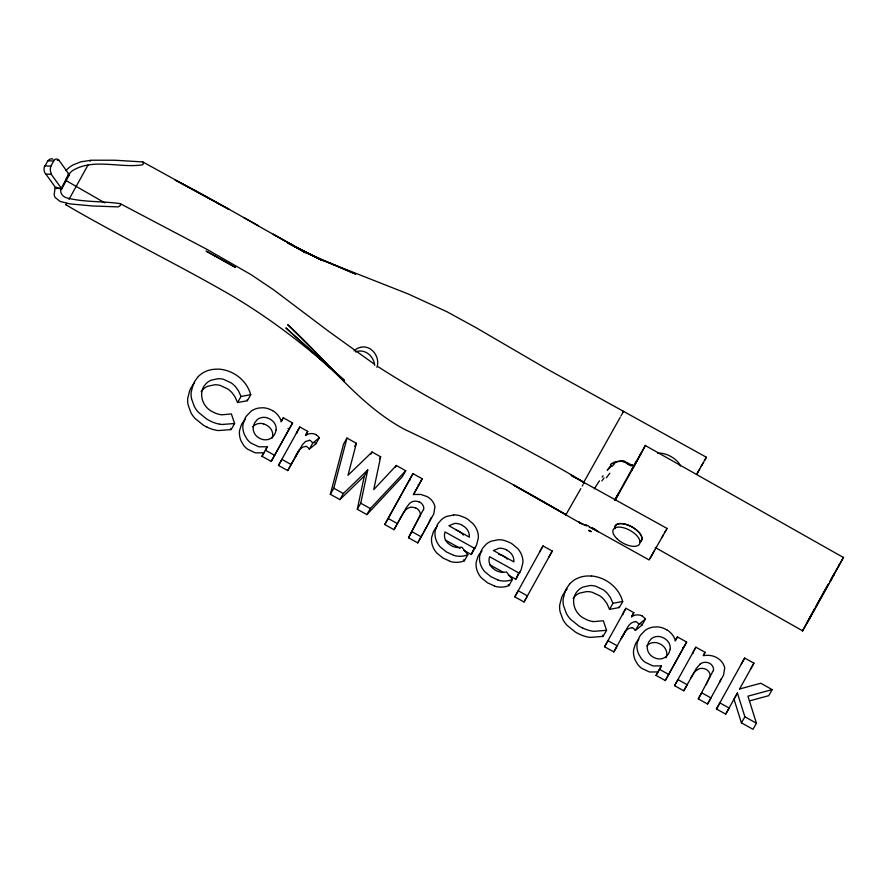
<?xml version="1.0" encoding="UTF-8"?>
<svg xmlns="http://www.w3.org/2000/svg" width="888" height="888" viewBox="0 0 888 888"><rect width="100%" height="100%" fill="white"/><g stroke="black" fill="none" stroke-linecap="round" stroke-linejoin="round"><path stroke-width="1.33" d="M357.298 509.279L364.324 476.012L367.765 469.952L360.739 503.207L357.298 509.279L366.899 514.618L402.286 476.801L405.738 470.729L396.314 465.49L373.726 489.632L380.663 456.787L372.105 452.025L347.974 475.324L356.399 443.301L346.986 438.062L343.534 444.133L330.336 494.294L339.893 499.611L364.324 476.012M709.778 676.689L706.127 684.715M713.231 670.618L698.301 698.889L707.547 704.029L710.988 697.957L701.753 692.818L698.301 698.889M419.946 515.617L408.513 537.762L417.76 542.901L433.755 513.997L434.942 506.87A11.033 9.657 29.6 0 0 434.487 505.083L433.622 503.119A14.141 12.388 29.6 0 0 430.092 498.69L428.305 497.347A17.36 15.207 29.6 0 0 426.973 496.536L420.779 494.438L413.531 494.494L422.222 478.765L412.976 473.626L384.748 524.553L393.995 529.692L406.26 507.758L409.612 503.363A10.7 9.368 29.6 0 1 413.986 501.254A8.136 7.126 29.6 0 1 419.081 501.998M423.387 509.546L408.513 537.762M143.479 163.47L143.012 162.06A4.895 3.008 -35.6 0 0 142.679 161.905L114.952 160.24L92.585 160.217A107.637 66.112 -35.6 0 0 90.598 160.34L81.019 161.794L73.16 164.846A18.926 11.622 -35.6 0 0 69.186 167.488L65.768 170.563M330.336 494.294L333.788 488.222L346.986 438.062M431.257 517.382L428.127 524.142M272.239 438.062L272.705 435.953A11.278 9.868 29.6 0 0 272.383 432.256A11.888 10.412 29.6 0 0 271.806 430.702A10.723 9.391 29.6 0 0 268.842 426.762L267.432 425.707A14.008 12.254 29.6 0 0 265.845 424.786L263.692 423.909M474.236 547.952L471.273 554.501L463.858 550.371M518.792 572.727L515.828 579.276L508.413 575.147M143.412 163.647L142.879 164.458A1.521 0.932 -35.6 0 1 142.358 164.846C119.68 168.309 93.362 157.931 72.538 170.618A12.354 7.581 -35.6 0 0 69.009 174.281A50.083 30.758 -35.6 0 0 67.21 177.189L61.305 188.278L55.112 187.978L54.179 194.428A18.848 11.577 -35.6 0 0 55.156 197.491L60.195 201.498L70.097 203.918L92.774 205.983L117.815 206.882A4.595 2.831 -35.6 0 0 118.47 206.704L119.258 206.338A2.353 1.443 -35.6 0 0 119.947 205.816L120.335 205.383M376.912 367.332C380.597 357.287 371.328 344.333 360.273 347.408M720.856 679.165L719.391 682.583M666.133 657.697L666.777 655.067A11.278 9.868 29.6 0 0 666.455 651.37A11.888 10.412 29.6 0 0 665.889 649.816A10.723 9.391 29.6 0 0 662.925 645.876L661.516 644.821A14.008 12.254 29.6 0 0 659.928 643.9L657.775 643.023A10.401 9.102 29.6 0 0 653.468 642.59L652.924 642.657A12.099 10.589 29.6 0 0 651.848 642.868A11.666 10.212 29.6 0 0 647.63 645.065L646.875 645.82M61.305 188.278C59.13 192.707 63.004 197.269 67.388 198.068C84.626 202.375 102.731 201.032 120.18 203.641L207.048 249.406L250.96 274.603L273.548 289.754L328.693 331.368L374.536 364.313M615.062 526.351L615.295 525.851A15.007 7.104 28.9 0 1 631.945 526.95A15.007 7.104 28.9 0 1 641.536 540.437L641.225 540.903A15.007 7.026 27.8 0 1 639.726 541.824M55.112 187.978L61.76 188.922L67.666 177.833A50.083 30.758 -35.6 0 1 69.464 174.925L59.008 160.328L57.298 160.251M69.02 199.334L87.979 165.079M583.738 483.372L584.171 482.573L571.173 475.369L667.021 528.416L650.038 558.452M143.012 162.06L229.126 209.468L175.08 180.031C224.886 205.261 272.028 235.409 321.933 260.384L288.056 243.179L323.31 260.628L305.405 252.414L288.245 242.813L305.261 252.636L273.26 234.243L305.405 252.381L355.711 274.126L323.387 260.528L408.247 293.972L446.975 311.766L475.557 327.406L545.31 368.076L706.349 457.231L705.827 458.186M66.189 204.384L65.967 204.817C119.68 236.341 175.857 263.392 229.781 294.516C271.073 318.659 308.935 348.263 344.333 380.341L336.119 372.971M566.133 514.252L565.767 514.996L580.808 488.633M294.561 458.208C297.291 453.901 299.656 446.586 305.783 446.52M305.572 435.32L307.748 431.379L299.833 426.973L278.477 465.456L287.723 470.596L302.42 444.721L305.461 441.525L309.235 440.448M621.9 637.184L621.112 638.694C625.485 633.854 627.072 622.255 635.32 621.755M625.396 631.013L613.808 651.903L604.562 646.764L625.918 608.291L633.843 612.687L631.668 616.627M471.273 554.501L476.612 544.888L478.343 537.884A20.813 18.215 29.6 0 0 477.633 531.923A21.678 18.981 29.6 0 0 476.545 528.993A20.18 17.671 29.6 0 0 473.093 523.776L467.965 519.425A28.671 25.108 29.6 0 0 464.868 517.626L459.762 515.662A19.958 17.471 29.6 0 0 453.635 514.973M515.828 579.276L521.167 569.663L522.899 562.659A20.813 18.215 29.6 0 0 522.188 556.698A21.678 18.981 29.6 0 0 521.101 553.768A20.18 17.671 29.6 0 0 517.649 548.551L512.531 544.2A28.671 25.108 29.6 0 0 509.423 542.402L504.317 540.437A19.958 17.471 29.6 0 0 498.19 539.749L491.208 541.192A21.09 18.459 29.6 0 0 486.247 544.178L482.961 547.841A28.738 25.164 29.6 0 0 481.407 550.527L479.664 556.077A20.557 17.993 29.6 0 0 479.831 561.782L480.042 562.748A22.533 19.725 29.6 0 0 480.996 565.667L481.407 566.611A20.135 17.627 29.6 0 0 484.848 571.772L490.942 576.712L498.068 579.986M831.312 579.631L843.6 557.198L830.657 580.03M667.01 528.438L666.5 529.381M614.64 500.41L618.248 493.828M811.732 613.93L802.452 631.057L812.287 613.885M834.298 574.358L833.677 575.502M812.009 613.408L812.542 612.443M623.054 412.187L623.576 411.222L623.132 411.999M633.455 467.332L641.147 453.135L640.759 453.812M281.03 421.844L283.328 417.804L292.574 422.943L271.217 461.416L261.971 456.288L263.88 452.836L255.367 452.869L247.574 449.184A18.015 15.773 29.6 0 1 243.49 445.121L241.092 440.925A24.043 21.057 29.6 0 1 240.093 438.062L239.849 437.096A21.223 18.57 29.6 0 1 239.594 430.436L241.381 424.897A30.969 27.106 29.6 0 1 242.946 422.189L245.465 419.125M272.549 410.678A20.89 18.293 29.6 0 0 270.318 409.535L268.487 408.802A17.76 15.551 29.6 0 0 262.904 407.759L259.096 408.003A22.544 19.736 29.6 0 0 256.221 408.68A20.824 18.226 29.6 0 0 251.104 411.211L246.398 416.128A30.969 27.106 29.6 0 0 244.822 418.825L243.046 424.364A21.223 18.57 29.6 0 0 243.301 431.024L243.545 431.99A24.043 21.057 29.6 0 0 244.544 434.854L246.942 439.049A18.015 15.773 29.6 0 0 251.027 443.112L258.808 446.797L267.332 446.764L265.423 450.216L274.67 455.355M283.328 417.804L281.352 421.367A18.803 16.461 29.6 0 0 272.627 410.567M271.217 461.416L292.574 422.943M287.723 470.596L294.106 459.041M384.748 524.553L412.976 473.626M393.995 529.692L396.237 525.629M396.692 524.819L403.374 512.898L406.171 509.423M413.342 494.66L422.222 478.765M417.76 542.901L418.503 541.558M419.236 540.215L422.943 533.522M423.676 532.178L427.383 525.474M514.796 596.858L543.023 545.931L552.258 551.06L524.031 601.986L514.796 596.858L518.237 590.786L527.483 595.926L524.031 601.986M622.688 412.865L621.778 414.496M614.496 500.488L636.496 461.027M635.431 463.891L645.543 445.254L632.134 468.931M596.103 530.425L649.161 559.973L654.412 550.549M705.583 458.63L704.55 460.495M675.102 640.958L677.411 636.918L686.646 642.057L665.301 680.53L656.054 675.402L661.405 665.878L652.891 665.911L645.099 662.226A18.015 15.773 29.6 0 1 641.025 658.163L638.616 653.968A24.043 21.057 29.6 0 1 637.617 651.104L637.384 650.138A21.223 18.57 29.6 0 1 637.118 643.478L638.905 637.939A30.969 27.106 29.6 0 1 640.47 635.231L645.176 630.325A20.824 18.226 29.6 0 1 650.305 627.794A22.544 19.736 29.6 0 1 653.18 627.117L656.976 626.873A17.76 15.551 29.6 0 1 662.57 627.916L664.402 628.649A20.89 18.293 29.6 0 1 666.633 629.792M656.054 675.402L661.405 665.878M677.411 636.918L675.435 640.481A18.803 16.461 29.6 0 0 666.71 629.681M665.301 680.53L686.646 642.057M674.536 685.669L677.988 679.609L687.223 684.737L683.782 690.809L674.536 685.669L695.892 647.186L705.128 652.325L703.285 655.666A31.757 27.806 29.6 0 1 708.802 655.355L710.078 655.488A15.307 13.398 29.6 0 1 711.266 655.666A16.062 14.064 29.6 0 1 716.694 657.608A17.349 15.185 29.6 0 1 718.026 658.43L719.813 659.784A14.297 12.521 29.6 0 1 723.032 663.625L724.253 666.233A10.878 9.524 29.6 0 1 724.719 668.02L723.531 675.124L707.547 704.029M683.782 690.809L696.27 668.498L700.31 663.847M716.45 708.979L719.902 702.908L729.148 708.047L725.696 714.119L716.45 708.979L744.677 658.052L753.923 663.192L739.482 689.166M725.696 714.119L737.417 693.062L744.877 716.794L756.432 723.221L752.98 729.292L741.436 722.865L733.976 699.134L737.417 693.062M815.129 607.903L806.848 623.143L814.507 609.79M65.479 180.231L104.806 202.841M583.716 482.339L620.168 417.393M582.284 486.002L583.061 484.593M635.02 464.646L615.095 500.399M665.045 532.023L665.822 530.613M812.964 611.688L813.652 610.445M621.278 415.406L620.923 416.039M631.668 470.551L632.389 469.253M690.953 677.833L694.272 672.371L696.869 669.918M813.896 610.012L814.385 609.135M815.584 607.081L816.061 606.226M832.134 578.277L813.863 611.066M815.728 606.715L828.548 583.705M829.903 581.285L831.246 578.865M831.923 577.655L832.889 575.935M816.549 605.339L827.727 585.292M617.093 496.703L617.793 495.449M621.944 637.085C624.264 633.399 626.728 627.683 631.868 627.827M65.934 179.42L67.277 177.067A48.962 30.07 -35.6 0 1 68.998 174.281L67.921 174.226M703.03 463.225L701.276 466.344M833.333 575.124L833.932 574.059M90.077 161.272L90.598 160.34M616.461 497.835L615.662 499.245M663.569 534.654L662.248 536.985M697.036 473.615L706.36 457.22M241.014 396.492L250.816 394.638L247.375 400.71L237.573 402.564L241.014 396.492L238.406 390.676L235.586 386.791A21.578 18.892 29.6 0 0 231.146 382.861L223.654 379.365A18.326 16.051 29.6 0 0 218.182 378.699L211.1 380.208A18.137 15.873 29.6 0 0 206.849 382.95C197.28 391.231 201.865 406.959 212.632 411.788A21.567 18.881 29.6 0 0 221.023 414.718A17.638 15.44 29.6 0 0 222.111 414.785L231.38 413.941L234.61 423.509L231.158 429.581L218.537 430.558A25.019 21.9 29.6 0 1 216.261 430.258A31.313 27.417 29.6 0 1 207.093 427.15M261.971 456.288L267.332 446.764M299.833 426.973L296.381 433.044L296.881 433.322M278.477 465.456L281.929 459.385L291.164 464.524M306.027 434.41L307.748 431.379M295.859 455.777L299.312 449.705M295.016 457.387L298.468 451.315M319.336 437.751L315.884 443.822L309.324 449.128L312.765 443.057L319.336 437.751A9.801 8.58 29.6 0 0 316.139 434.865M354.678 446.331L356.399 443.301M339.893 499.611L343.345 493.539L367.765 469.952M370.951 454.046L372.105 452.025M379.509 458.807L380.663 456.787M366.899 514.618L370.351 508.558L405.738 470.729M395.16 467.51L396.314 465.49M450.027 561.427A21.057 18.426 29.6 0 0 464.424 560.761L467.865 554.678L461.893 547.186L458.474 547.563A13.32 11.655 29.6 0 1 453.169 546.509L451.87 545.92A16.406 14.363 29.6 0 1 450.194 544.955L447.974 543.245A10.867 9.513 29.6 0 1 445.521 539.982A11.366 9.946 29.6 0 1 444.511 534.365L445.055 531.934L474.725 548.429L475.613 546.897M494.583 586.202A21.057 18.426 29.6 0 0 508.979 585.536L512.42 579.453L506.449 571.961L503.03 572.338A13.32 11.655 29.6 0 1 497.724 571.284L496.425 570.695A16.406 14.363 29.6 0 1 494.749 569.73L492.54 568.02A10.867 9.513 29.6 0 1 490.076 564.757A11.366 9.946 29.6 0 1 489.066 559.14L489.61 556.709L519.28 573.204L520.168 571.672M539.571 551.992L543.023 545.931M548.817 557.131L552.258 551.06M612.986 603.307L622.788 601.465L619.336 607.525L609.534 609.379L612.986 603.307L610.378 597.502L607.559 593.606A21.578 18.892 29.6 0 0 603.119 589.688L595.615 586.18A18.326 16.051 29.6 0 0 590.154 585.514L583.061 587.035A18.137 15.873 29.6 0 0 578.821 589.765C569.241 598.057 573.837 613.786 584.604 618.603A21.567 18.881 29.6 0 0 592.995 621.545M566.056 590.309L563.425 593.972A39.172 34.299 29.6 0 0 561.704 597.335L559.695 605.094A27.661 24.209 29.6 0 0 560.062 611.654L562.881 619.48A27.695 24.242 29.6 0 0 566.966 625.241L575.258 631.945A41.725 36.53 29.6 0 0 578.255 633.621L579.043 634.01A31.313 27.417 29.6 0 0 588.222 637.107A25.019 21.9 29.6 0 0 590.498 637.373L603.119 636.396L606.571 630.325L603.341 620.756L594.083 621.6A17.638 15.44 29.6 0 1 592.995 621.489M696.725 474.359L699.711 469.097M625.918 608.291L622.466 614.352L622.965 614.629M604.562 646.764L608.014 640.703L617.26 645.842L613.808 651.903M631.546 616.738L633.843 612.687M638.861 624.364L635.408 630.436L641.969 625.13L645.421 619.058L638.861 624.364A6.46 5.65 29.6 0 0 635.464 621.434M695.892 647.186L692.44 653.257L693.017 653.579M703.407 655.366L705.128 652.325M741.236 664.124L744.677 658.052M750.471 669.263L753.923 663.192M741.436 722.865L744.877 716.794M739.693 688.955L760.739 683.249L772.183 689.61L768.742 695.681L749.594 700.865M655.366 548.895L656.554 546.808M583.838 483.128L584.204 482.506C516.783 441.78 444.444 409.612 378.277 366.822M66.833 203.374L65.99 204.806M594.272 488.911L595.482 486.924M595.659 486.646L599.478 480.83M120.402 205.283L120.746 204.584A1.499 0.921 -35.6 0 0 120.724 204.118L120.646 203.985A2.942 1.809 -35.6 0 0 120.169 203.641M602.131 477.056L603.085 475.757M201.176 391.586L201.687 390.887M573.137 598.401L575.369 595.837A18.137 15.873 29.6 0 1 579.609 593.095L586.702 591.586A18.326 16.051 29.6 0 1 592.174 592.252L599.666 595.759A21.578 18.892 29.6 0 1 604.106 599.678L606.926 603.562L609.534 609.379M436.175 527.539L434.965 529.137A28.738 25.164 29.6 0 0 433.4 531.823L431.657 537.373A20.557 17.993 29.6 0 0 431.823 543.079L432.034 544.044A22.533 19.725 29.6 0 0 432.989 546.964L433.4 547.907A20.135 17.627 29.6 0 0 436.841 553.069L442.934 558.008L450.061 561.283M480.73 552.314L479.52 553.912A28.738 25.164 29.6 0 0 477.955 556.598L476.212 562.148A20.557 17.993 29.6 0 0 476.379 567.854L476.59 568.82A22.533 19.725 29.6 0 0 477.544 571.739L477.955 572.682A20.135 17.627 29.6 0 0 481.396 577.844L487.49 582.783L494.616 586.058M197.536 377.422L194.905 381.085A39.172 34.299 29.6 0 0 193.184 384.449L191.175 392.207A27.661 24.209 29.6 0 0 191.542 398.768M609.301 467.721L607.27 470.252L611.233 465.789M569.497 584.237L566.877 587.9A39.172 34.299 29.6 0 0 565.145 591.275L563.147 599.023A27.661 24.209 29.6 0 0 563.514 605.583L566.333 613.408A27.695 24.242 29.6 0 0 570.418 619.18L578.699 625.885A41.725 36.53 29.6 0 0 581.707 627.55L582.495 627.938M609.79 467.144L611.022 465.734M638.872 638.938L637.029 641.303A30.969 27.106 29.6 0 0 635.453 644.011L633.677 649.55A21.223 18.57 29.6 0 0 633.932 656.21L634.176 657.176A24.043 21.057 29.6 0 0 635.175 660.039L637.573 664.235A18.015 15.773 29.6 0 0 641.658 668.298L649.439 671.983L657.964 671.95M202.231 390.221L203.408 389.022A18.137 15.873 29.6 0 1 207.648 386.28L214.741 384.77A18.326 16.051 29.6 0 1 220.202 385.425L227.705 388.933A21.578 18.892 29.6 0 1 232.145 392.862L234.965 396.747L237.573 402.564M252.791 426.706L253.557 425.951A11.666 10.212 29.6 0 1 257.764 423.754A12.099 10.589 29.6 0 1 258.852 423.543L259.385 423.476A10.401 9.102 29.6 0 1 263.692 423.909M436.829 526.806L437.518 526.118M481.385 551.581L482.073 550.893M613.83 463.569L617.093 461.716L620.768 461.15M772.183 689.61L747.929 696.181L756.432 723.221M234.61 423.509L221.978 424.486A25.019 21.9 29.6 0 1 219.713 424.187M606.571 630.325L593.95 631.312A25.019 21.9 29.6 0 1 591.674 631.002A31.313 27.417 29.6 0 1 582.506 627.894M454.612 523.465L448.895 525.751L469.031 536.94M453.635 514.973L446.653 516.416A21.09 18.459 29.6 0 0 441.68 519.402L438.406 523.065A28.738 25.164 29.6 0 0 436.841 525.751L435.109 531.302A20.557 17.993 29.6 0 0 435.275 537.007L435.486 537.984A22.533 19.725 29.6 0 0 436.441 540.892L436.852 541.835A20.135 17.627 29.6 0 0 440.293 546.997L446.387 551.936L453.513 555.211M68.476 174.881L69.464 174.925M620.268 460.939L623.154 461.471M624.863 461.849L626.473 462.393M581.651 523.676L586.735 525.796L580.896 523.487L578.932 521.711M627.738 463.103L626.473 462.593A24.742 14.585 26.4 0 1 627.672 463.092L634.432 466.267M589.266 526.995L590.365 527.55M207.082 427.184L206.294 426.795A41.725 36.53 29.6 0 1 203.285 425.13L195.005 418.426A27.695 24.242 29.6 0 1 190.92 412.665L188.101 404.839A27.661 24.209 29.6 0 1 187.734 398.279L189.732 390.52A39.172 34.299 29.6 0 1 191.464 387.157L194.084 383.494A28.294 24.775 29.6 0 1 194.639 382.806M589.621 527.183A34.688 7.493 28.8 0 1 590.276 527.505L591.441 528.094M592.141 528.449L591.408 528.071M631.856 464.835L633.877 465.889M592.895 528.848L592.107 528.438M591.93 528.138L593.162 528.793M593.04 528.915L598.401 531.757M409.535 479.687L410.112 480.008M418.193 484.504L418.77 484.826M287.967 428.371L289.122 429.004M682.617 647.796L683.194 648.118M513.586 561.716L493.451 550.527L499.167 548.24A12.887 11.278 29.6 0 1 506.06 549.628A15.285 13.387 29.6 0 1 507.037 550.127M445.31 540.059L460.151 548.307M489.865 564.835L502.852 572.05M333.788 488.222L343.345 493.539M360.739 503.207L370.351 508.558M388.2 518.481L397.447 523.62M411.965 531.69L421.212 536.829M659.507 669.33L668.742 674.469M594.472 529.503L595.781 530.247M243.667 217.449L258.397 225.719M645.365 445.543L843.422 557.498M655.244 547.508L802.574 630.791M580.597 523.232L513.963 485.259L565.911 514.674C513.275 483.694 459.285 455.233 404.096 429.148C357.664 403.94 326.207 359.507 287.701 324.675L344.067 380.897L285.858 327.883L325.863 363.769M328.949 366.533L334.077 371.129M508.225 584.593L508.968 585.525M463.669 559.817L464.413 560.75M61.76 188.922L51.304 174.326L45.865 174.059L56.333 188.656A41.803 25.674 -35.6 0 1 56.654 187.712M602.719 635.198L603.119 636.396M230.758 428.382L231.158 429.581M191.542 398.768L194.361 406.593A27.695 24.242 29.6 0 0 198.446 412.354L206.738 419.058A41.725 36.53 29.6 0 0 209.746 420.723L210.523 421.123A31.313 27.417 29.6 0 0 219.702 424.22M614.873 528.749A15.007 7.248 28.9 0 1 631.324 526.551A15.007 7.248 28.9 0 1 640.015 541.958M657.62 453.346A15.007 7.293 28.9 0 1 670.873 456.476A15.007 7.293 28.9 0 1 680.463 466.034M614.829 528.46A15.007 7.026 27.8 0 1 615.051 526.351M55.855 188.012A41.803 25.674 -35.6 0 1 56.199 187.068M45.81 174.192A5.783 3.818 83.5 0 1 44.866 165.634M47.974 160.872A5.783 4.096 -74.3 0 1 53.036 159.218M51.482 173.97A5.772 3.23 86 0 1 50.894 166.245M53.624 160.972A5.772 3.774 -88.2 0 1 58.963 160.395M588.788 530.702A19.181 2.864 25.4 0 1 591.075 531.757M586.191 524.93A23.01 4.817 28.7 0 1 589.022 526.251M588.677 530.18A18.881 2.986 25.7 0 1 591.186 531.335M592.019 527.705A38.917 15.651 30.4 0 1 594.638 529.115A60.983 22.034 30.2 0 1 595.926 529.814M593.24 528.56A43.579 16.972 30.3 0 1 594.572 529.281M246.997 399.922A32.501 28.46 29.6 0 1 247.23 400.732M250.671 394.661A32.501 28.46 29.6 0 0 219.558 369.164A33.899 29.681 29.6 0 0 216.572 369.175L214.652 369.253A28.294 24.775 29.6 0 0 197.502 377.4M305.927 446.187A6.46 5.65 29.6 0 1 309.202 449.173M314.741 442.535A9.801 8.58 29.6 0 1 315.851 443.834M305.661 435.409A10.323 9.035 29.6 0 1 316.239 434.643M309.368 440.115A6.46 5.65 29.6 0 1 312.654 443.101M415.706 507.881A7.215 6.316 29.6 0 1 420.235 515.695M410.545 507.348A8.136 7.126 29.6 0 1 415.628 508.069M406.193 509.457A10.7 9.368 29.6 0 1 410.545 507.326M419.158 501.809A7.215 6.316 29.6 0 1 423.687 509.634M456.099 530.147A12.743 11.156 29.6 0 1 458.053 530.924A15.285 13.387 29.6 0 1 459.473 531.679M459.407 531.779A11.611 10.168 29.6 0 1 463.37 535.087M467.865 554.689A21.057 18.426 29.6 0 1 453.479 555.355M462.415 525.485A11.611 10.168 29.6 0 1 469.275 536.996M462.482 525.352A15.285 13.387 29.6 0 0 461.505 524.852A12.887 11.278 29.6 0 0 454.612 523.421M498.69 554.445A12.743 11.156 29.6 0 1 502.608 555.699A15.285 13.387 29.6 0 1 504.029 556.454M503.973 556.554A11.611 10.168 29.6 0 1 507.337 559.163M512.42 579.464A21.057 18.426 29.6 0 1 498.035 580.13M506.97 550.26A11.611 10.168 29.6 0 1 513.83 561.771M618.969 606.737A32.501 28.46 29.6 0 1 619.191 607.547M566.022 590.287A28.294 24.775 29.6 0 1 567.21 588.999M591.519 575.979A32.501 28.46 29.6 0 1 622.643 601.476M569.463 584.215A28.294 24.775 29.6 0 1 586.613 576.023L588.544 575.99A33.899 29.681 29.6 0 1 591.53 576.101M632.012 627.505A6.46 5.65 29.6 0 1 635.297 630.48M640.836 623.853A9.801 8.58 29.6 0 1 641.935 625.152M631.745 616.727A10.323 9.035 29.6 0 1 642.324 615.95M642.235 616.172A9.801 8.58 29.6 0 1 645.387 619.08M710.045 676.756A7.148 6.26 29.6 0 0 705.494 669.064A8.969 7.848 29.6 0 0 696.925 669.974M713.497 670.695A7.148 6.26 29.6 0 0 708.935 662.992A8.969 7.848 29.6 0 0 700.366 663.902M606.415 477.766A56.777 18.026 -53.4 0 1 609.834 473.215M611.777 466.522A23.177 18.082 -61.3 0 1 614.207 464.335M620.668 460.639A13.842 11.389 36.5 0 1 624.941 461.294M627.305 464.147A40.016 25.963 27.1 0 1 631.213 466.011M374.703 365.423A14.552 12.676 64 0 0 358.164 351.193A14.275 12.843 40.2 0 0 355.666 351.97M354.035 350.893A14.397 13.065 27.5 0 1 360.251 347.375M610.378 464.735A23.821 16.861 -63.2 0 1 611.777 463.347M611.943 463.825A18.681 15.052 -69.3 0 1 613.719 462.337M609.446 468.054A30.747 9.579 -53.4 0 1 609.912 467.499M601.864 480.941A48.84 8.758 -53.8 0 1 604.04 477.877M623.099 461.804A27.251 21.945 29.9 0 1 626.362 462.937M616.328 461.804A9.224 7.814 32.6 0 1 620.279 461.405M613.819 462.67A12.488 11.477 65.7 0 1 616.15 461.427M580.097 523.298A21.256 4.551 -7.7 0 1 580.896 522.666M580.008 523.52A13.187 1.843 7.2 0 1 579.709 523.143M276.146 429.881L275.036 433.566A18.193 15.929 29.6 0 1 274.126 435.131L271.883 437.606A11.489 10.057 29.6 0 1 268.565 439.338A12.032 10.534 29.6 0 1 266.944 439.693L266.4 439.76A10.578 9.257 29.6 0 1 262.038 439.294L260.406 438.672A13.52 11.844 29.6 0 1 258.797 437.817L257.376 436.818A10.434 9.135 29.6 0 1 254.556 433.488L254.079 432.5A12.621 11.044 29.6 0 1 253.691 431.446A11.855 10.379 29.6 0 1 253.28 426.629L254.601 422.932L256.998 419.88A11.666 10.212 29.6 0 1 260.684 417.837A12.099 10.589 29.6 0 1 262.293 417.471L262.837 417.404A10.401 9.102 29.6 0 1 267.144 417.837L269.297 418.714A14.008 12.254 29.6 0 1 270.884 419.636L272.294 420.701A10.723 9.391 29.6 0 1 275.258 424.631A11.888 10.412 29.6 0 1 275.657 425.663A11.278 9.868 29.6 0 1 276.146 429.881M670.229 648.995L669.108 652.68A18.193 15.929 29.6 0 1 668.209 654.245L665.956 656.709A11.489 10.057 29.6 0 1 662.637 658.452A12.032 10.534 29.6 0 1 661.016 658.807L660.472 658.874A10.578 9.257 29.6 0 1 656.121 658.408L654.478 657.786A13.52 11.844 29.6 0 1 652.869 656.931L651.459 655.932A10.434 9.135 29.6 0 1 648.64 652.602L648.162 651.614A12.621 11.044 29.6 0 1 647.763 650.56A11.855 10.379 29.6 0 1 647.363 645.743L648.684 642.046L651.082 638.994A11.666 10.212 29.6 0 1 654.767 636.94A12.099 10.589 29.6 0 1 656.376 636.585L656.909 636.518A10.401 9.102 29.6 0 1 661.227 636.951L663.369 637.828A14.008 12.254 29.6 0 1 664.968 638.75L666.366 639.815A10.723 9.391 29.6 0 1 669.341 643.745A11.888 10.412 29.6 0 1 669.741 644.777A11.278 9.868 29.6 0 1 670.229 648.995M839.204 565.101L838.783 565.889L839.204 565.09M45.099 165.823L50.849 166.178L53.669 161.039L47.897 160.761L45.144 165.745M220.646 259.13L206.127 251.104L235.376 267.399L220.646 259.13M616.783 538.539A15.007 7.248 28.9 0 0 639.56 544.022A15.007 7.248 28.9 0 0 622.988 527.616A15.007 7.248 28.9 0 0 616.783 538.539"/></g></svg>
